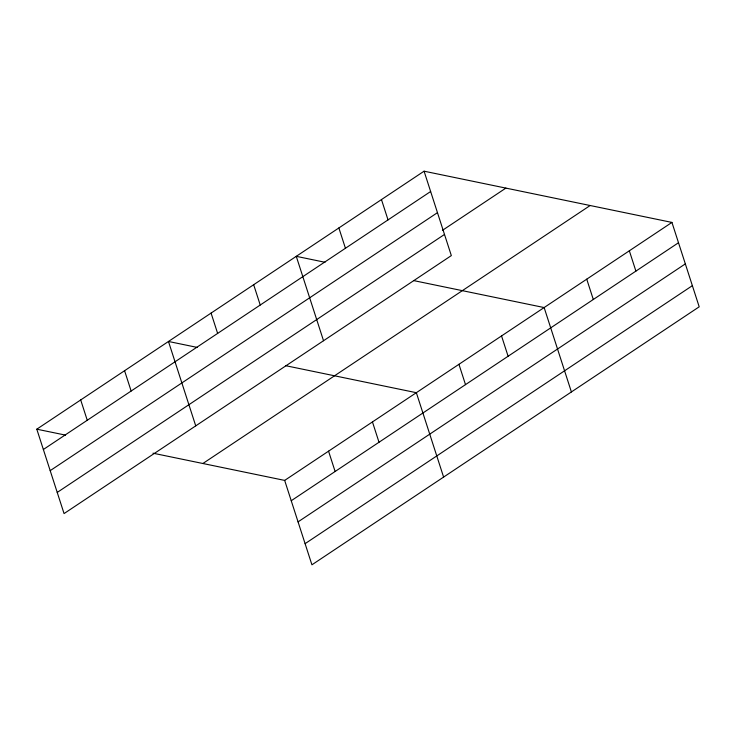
<?xml version="1.0" encoding="UTF-8"?>
<svg xmlns="http://www.w3.org/2000/svg" width="736" height="736" viewBox="0 0 736 736"><rect width="100%" height="100%" fill="white"/><g stroke="black" fill="none" stroke-linecap="round" stroke-linejoin="round"><path stroke-width="1.1" d="M424.074 171.194L451.334 255.594L64.06 513.581L36.8 429.189L424.074 171.194L671.94 222.419L699.2 306.811L311.926 564.806L284.666 480.406L152.978 453.192M43.36 449.503L430.634 191.516M50.195 470.644L437.46 212.658M442.437 230.35L505.871 188.103M57.233 492.43L444.498 234.444M202.869 463.505L590.143 205.519M284.666 480.406L671.94 222.419M291.235 500.728L678.5 242.733M298.062 521.87L685.336 263.884M305.1 543.656L692.374 285.669M325.008 262.274L296.268 256.33L323.527 340.731M413.549 280.572L544.143 307.556L571.403 391.948M197.211 347.41L168.47 341.467L195.73 425.859M285.752 365.709L416.346 392.693L443.606 477.084M36.8 429.189L65.541 435.123M629.344 250.801L635.904 271.115M586.739 279.174L593.308 299.497M501.538 335.938L508.107 356.252M458.942 364.311L465.502 384.634M381.469 199.576L388.028 219.889M338.873 227.958L345.432 248.271M372.453 421.93L379.012 442.244M328.56 451.168L335.119 471.491M253.672 284.712L260.231 305.026M211.076 313.094L217.635 333.408M124.577 370.705L131.146 391.028M80.693 399.942L87.253 420.265"/></g></svg>
